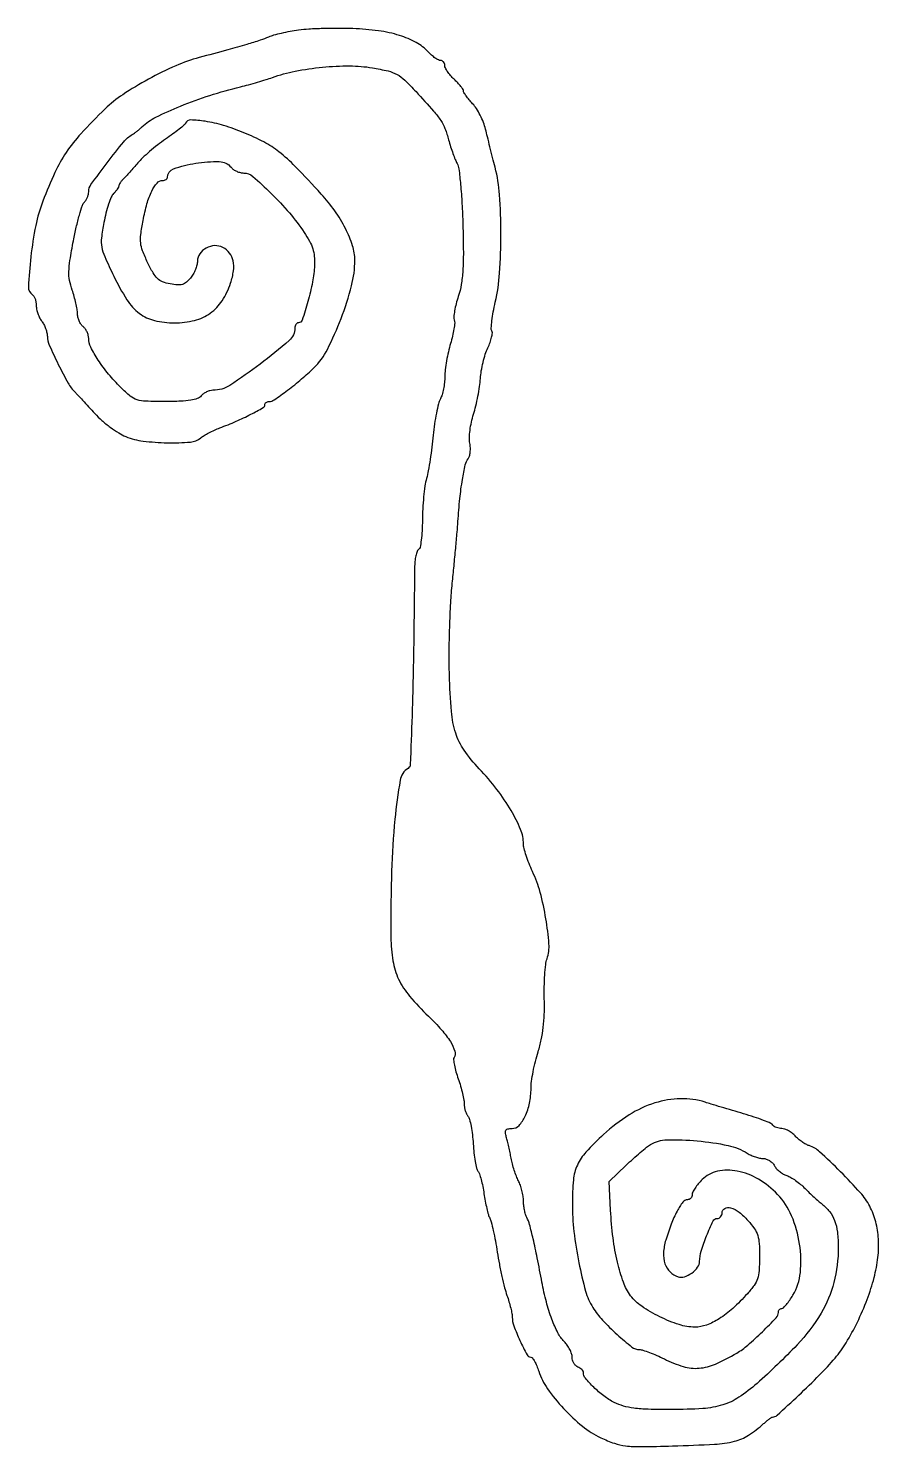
# Model space of a CAD drawing. Extents: x 0 to 227, y 0 to 379.
import ezdxf

# ---------------------------------------------------------------- set-up
doc = ezdxf.new("R2010")
doc.units = 0

msp = doc.modelspace()

# ---------------------------------------------------------------- linework, layer by layer
msp.add_lwpolyline([(72, 378.101778, 0.012263), (69.710937, 377.738175, 0.011335), (67.38125, 377.254465, 0.011406), (65.3269, 376.729466, 0.036666), (64, 376.250649, -0.026051), (61.779296, 375.39565, -0.007249), (58.217017, 374.290073, -0.00523), (53.108658, 372.843396, -0.001681), (45.5, 370.801814, 0.039049), (39.24787, 368.612372, 0.02109), (31.92371, 365.010232, 0.02103), (25.069953, 360.889707, 0.047923), (20.376841, 357.101311, 0.012825), (13.942846, 350.46932, 0.037684), (9.999169, 345.483998, 0.040379), (6.996677, 340.156566, 0.016526), (3.764456, 332.5, 0.041986), (1.868357, 325.967184, 0.02211), (0.56837, 317.611508, 0.013814), (-0.09444, 309.596226, 0.274634), (1, 307.5, -0.123721), (1.384125, 307.104676, -0.047369), (1.70625, 306.402619, -0.043214), (1.926065, 305.538627, -0.040712), (2, 304.632113, 0.052817), (2.106214, 303.629418, 0.031483), (2.431283, 302.472947, 0.031242), (2.905849, 301.348692, 0.046451), (3.468197, 300.44113, -0.043047), (4.032783, 299.543632, -0.030209), (4.514453, 298.45062, -0.030618), (4.850314, 297.33918, -0.054345), (4.968197, 296.390768, 0.101144), (5.481801, 294.057631, 0.010412), (7.891622, 288.926915, 0.012287), (10.523193, 283.927167, 0.066828), (12.353351, 281.481995, -0.00583), (13.027239, 280.779087, -0.000854), (14.374615, 279.33555, -0.000965), (15.961038, 277.623461, -0.000828), (17.624061, 275.815745, 0.026868), (19.506521, 273.972049, 0.020336), (21.754619, 272.151848, 0.020711), (24.011802, 270.612514, 0.044153), (25.894298, 269.65897, 0.063965), (30.546374, 268.456947, 0.027241), (36.974933, 268.00215, 0.023354), (43.132869, 268.190274, 0.157486), (45.921259, 269.335305, -0.041087), (46.765401, 269.93785, -0.014509), (48.06437, 270.66236, -0.01429), (49.544223, 271.379378, -0.016292), (51, 271.97783, 0.013474), (55.314005, 273.722918, 0.01638), (59.250861, 275.596058, 0.009624), (62.530004, 277.370898, 0.270161), (63, 278.177255, -0.133432), (63.085246, 278.491004, -0.100503), (63.324916, 278.758319, -0.087492), (63.683428, 278.938181, -0.072743), (64.106096, 279, 0.15349), (65.462324, 279.42638, 0.008783), (69.048763, 282.023604, 0.01424), (72.815878, 285.025408, 0.018764), (76.062855, 287.983153, 0.081051), (79.680493, 292.916737, 0.026805), (83.332903, 301.153851, 0.027284), (86.128647, 309.905498, 0.063749), (87, 316.711939, 0.078084), (86.393655, 320.570897, 0.039357), (84.513904, 325.138971, 0.036029), (81.654539, 329.897471, 0.032666), (78.054479, 334.363824, 0.006922), (71.097484, 341.719282, 0.03227), (66.769161, 345.630907, 0.046156), (62.739209, 348.260317, 0.025256), (57.386496, 350.75, 0.022953), (51.992133, 352.651882, 0.033434), (47.079651, 353.782532, 0.034795), (43.218348, 354.130266, 0.301908), (41.833333, 353.25, -0.115022), (41.505372, 352.816126, -0.005892), (40.129167, 351.697047, -0.009132), (38.439723, 350.405593, -0.006476), (36.5, 349.016543, 0.013665), (34.407451, 347.47207, 0.011178), (32.254473, 345.711322, 0.011337), (30.346304, 344.001806, 0.028968), (29.06842, 342.656392, -0.003622), (28.040776, 341.458343, -0.003301), (26.963831, 340.237441, -0.003302), (25.986857, 339.158924, -0.01069), (25.31842, 338.461277, 0.022337), (24.813727, 337.909357, 0.026062), (24.387286, 337.341304, 0.026404), (24.082127, 336.831117, 0.122164), (24, 336.5, -0.124791), (23.915361, 336.166155, -0.025448), (23.595492, 335.641475, -0.025351), (23.150111, 335.054455, -0.021416), (22.622953, 334.480096, 0.098712), (22.017464, 333.573059, 0.01746), (21.299422, 331.647372, 0.018304), (20.60951, 329.295899, 0.015574), (20.051041, 326.770508, 0.016423), (19.411914, 322.643694, 0.075816), (19.48549, 320.234831, 0.059076), (20.271727, 317.692169, 0.007531), (22.678088, 312.486061, 0.029729), (26.189292, 306.171424, 0.087384), (29.53481, 302.51654, 0.106505), (33.517265, 300.626929, 0.057768), (38.925377, 300, 0.061557), (44.223323, 300.65473, 0.093191), (48.430489, 302.593201, 0.094376), (51.610451, 305.905642, 0.064596), (53.873913, 310.617954, 0.045604), (54.62882, 313.876858, 0.087979), (54.524671, 316.544501, 0.110469), (53.565605, 318.610705, 0.106596), (51.807275, 320.103143, 0.134848), (49.636623, 320.59611, 0.112651), (47.350806, 319.965664, 0.117087), (45.628749, 318.435126, 0.153975), (45, 316.441804, -0.064129), (44.869562, 315.428995, -0.032816), (44.463674, 314.211428, -0.031968), (43.873153, 312.992995, -0.041385), (43.174209, 311.966811, -0.045885), (42.061459, 310.824668, -0.106548), (41.01426, 310.260128, -0.090289), (39.717181, 310.127301, -0.026858), (37.734561, 310.390018, -0.0462), (35.709347, 310.967511, -0.09782), (34.336888, 311.837818, -0.073766), (33.170947, 313.329683, -0.018111), (31.729372, 316.0994, -0.018136), (30.3858, 319.212727, -0.065631), (29.873739, 321.304573, -0.060187), (29.898952, 323.548438, -0.013642), (30.50203, 327.315409, -0.022079), (31.551791, 331.795127, -0.045409), (32.836713, 335.15681, -0.063125), (34.258495, 337.317802, -0.219104), (35.740547, 338, 0.060391), (36.222174, 338.058385, 0.079101), (36.630036, 338.230415, 0.097178), (36.90313, 338.48522, 0.157863), (37, 338.784392, -0.317509), (38.62903, 341.091102, -0.045688), (44.543674, 342.599566, -0.045299), (50.840658, 343.027581, -0.217171), (54, 341.5, 0.069743), (54.632263, 340.924064, 0.044009), (55.504173, 340.434533, 0.043439), (56.466512, 340.097574, 0.06013), (57.372445, 339.97926, -0.177717), (59.773325, 339.071425, -0.015848), (64.598101, 334.621878, -0.021354), (69.541297, 329.331022, -0.029146), (73.491811, 324.139367, -0.023857), (74.926395, 321.770275, -0.048537), (75.77268, 319.767413, -0.052801), (76.17553, 317.751976, -0.033831), (76.233195, 315.363881, -0.036619), (75.712845, 310.925288, -0.020813), (74.47155, 305.660063, -0.0119), (72.969279, 300.750556, -0.323101), (71.929042, 300, 0.150248), (71.57474, 299.891075, 0.09857), (71.272906, 299.584593, 0.081717), (71.069341, 299.126518, 0.063864), (71, 298.585849, -0.217006), (69.500369, 295.293281, -0.016704), (61.768018, 289.006816, -0.019435), (53.635698, 283.318715, -0.143852), (49.146955, 282, 0.066825), (48.327442, 281.88998, 0.044502), (47.437935, 281.559375, 0.044336), (46.616298, 281.074195, 0.0641), (46, 280.5, -0.134897), (44.976373, 279.784725, -0.046132), (43.20599, 279.333575, -0.030026), (40.553286, 279.074683, -0.009313), (36.544222, 279, -0.007945), (31.23795, 279.08432, -0.067896), (28.89903, 279.479465, -0.096415), (27.0881, 280.457488, -0.023289), (24.546882, 282.75, -0.025319), (21.294209, 286.315085, -0.027798), (18.525583, 290.085352, -0.028482), (16.550157, 293.528584, -0.116502), (16, 295.857683, 0.066963), (15.889991, 296.675417, 0.044508), (15.559375, 297.563428, 0.044325), (15.074191, 298.384035, 0.063967), (14.5, 299, -0.073804), (13.925474, 299.641042, -0.04457), (13.440625, 300.540678, -0.043615), (13.110569, 301.543176, -0.057784), (13, 302.496718, 0.041541), (12.905461, 303.632662, 0.014018), (12.584807, 305.263853, 0.013834), (12.12766, 307.055677, 0.015431), (11.586578, 308.754611, -0.037689), (10.898784, 311.300678, -0.053775), (10.709372, 313.632466, -0.033982), (10.99415, 316.642398, -0.006883), (11.934359, 321.928118, -0.009071), (12.692956, 325.523479, -0.012269), (13.516673, 328.74109, -0.009315), (14.313101, 331.373553, -0.1188), (14.847781, 332.247781, 0.05835), (15.289001, 332.806039, 0.038968), (15.661536, 333.531564, 0.039059), (15.915853, 334.303148, 0.06015), (16, 335.000095, -0.157494), (16.608315, 336.883421, -0.006315), (20.94371, 342.73711, -0.008938), (25.341143, 348.310734, -0.086529), (27.612358, 350.272065, 0.019506), (28.199195, 350.655447, 0.010046), (28.904342, 351.178041, 0.009969), (29.609269, 351.74555, 0.014848), (30.200636, 352.272065, -0.073083), (33.903979, 354.867222, -0.019561), (40.470388, 357.84867, -0.019296), (48.319519, 360.700565, -0.018329), (56.5, 362.993373, 0.006647), (58.670267, 363.547315, 0.004896), (61.059375, 364.216221, 0.004949), (63.306448, 364.893343, 0.011011), (65, 365.463226, -0.038143), (71.088592, 367.15072, -0.024355), (78.359806, 368.215621, -0.024451), (85.626812, 368.563452, -0.041532), (91.688161, 368.052598, -0.016177), (95.861593, 367.208994, -0.067176), (98.255527, 366.291612, -0.066784), (100.327458, 364.769897, -0.015872), (103.321697, 361.695653, -0.003809), (108.012913, 356.483615, -0.032684), (109.934571, 354.007035, -0.057807), (111.051833, 351.856053, -0.025624), (112.0363, 348.807313, 0.011036), (112.558855, 347.011553, 0.009962), (113.177088, 345.177773, 0.010036), (113.796733, 343.556982, 0.030982), (114.30364, 342.5, -0.097627), (114.761997, 341.090888, -0.006693), (115.210037, 336.898315, -0.009353), (115.586374, 331.84722, -0.00688), (115.821516, 326.238946, -0.005383), (115.950449, 318.820377, -0.017363), (115.811818, 313.889944, -0.025714), (115.390571, 310.218906, -0.03763), (114.614965, 307.061675, 0.01616), (114.03717, 305.080698, 0.019745), (113.631099, 303.19403, 0.018614), (113.41484, 301.605292, 0.116643), (113.523696, 300.798846, -0.113131), (113.638597, 299.989952, -0.017883), (113.445261, 298.386066, -0.019063), (113.071082, 296.480028, -0.015636), (112.531044, 294.476116, 0.017718), (111.952144, 292.291851, 0.013107), (111.461854, 289.84086, 0.013283), (111.120661, 287.498649, 0.028821), (111.010824, 285.684259, -0.026635), (110.919795, 284.063184, -0.021817), (110.655303, 282.347765, -0.022352), (110.271722, 280.789122, -0.052753), (109.81574, 279.684259, 0.063584), (109.313403, 278.388437, 0.012403), (108.770642, 275.938501, 0.01299), (108.279906, 273.031519, 0.011701), (107.920962, 270, -0.008053), (107.569641, 266.835262, -0.006978), (107.101508, 263.528125, -0.007037), (106.593462, 260.544248, -0.02033), (106.129079, 258.5, 0.030333), (105.710988, 256.472736, 0.011074), (105.358356, 253.562649, 0.010932), (105.112275, 250.355436, 0.01285), (105.023857, 247.309017, -0.013009), (104.941694, 244.508843, -0.018899), (104.711814, 242.047945, -0.014786), (104.392009, 240.072625, -0.209785), (103.995084, 239.496962, 0.173317), (103.602454, 239.005426, 0.029216), (103.273634, 237.82812, 0.028967), (103.03908, 236.337018, 0.022147), (102.950243, 234.687945, -0.001562), (102.657719, 211.578888, -0.004179), (102.260185, 195.114481, -0.001145), (101.809318, 182.159357, -0.247599), (101.208653, 181.116362, 0.213463), (99.096536, 177.943596, 0.016389), (97.694095, 167.535993, 0.018351), (96.797786, 153.65283, 0.009096), (96.628634, 136, 0.038554), (97.166585, 129.7367, 0.07029), (98.695587, 124.847545, 0.064133), (101.629377, 120.285871, 0.027281), (106.612301, 114.981656, -0.020179), (110.146381, 111.325141, -0.04328), (112.491836, 108.184895, -0.060379), (113.667256, 105.651423, -0.220304), (113.460634, 103.936305, 0.171338), (113.330726, 103.339113, 0.017895), (113.564024, 101.902349, 0.020554), (113.985821, 100.162622, 0.015062), (114.590098, 98.270221, -0.013043), (115.227795, 96.300629, -0.013594), (115.752426, 94.32729, -0.013378), (116.113057, 92.600702, -0.056334), (116.183406, 91.546086, 0.048877), (116.227006, 90.704074, 0.035723), (116.432233, 89.789875, 0.03639), (116.755665, 88.943444, 0.063832), (117.156618, 88.311286, -0.109453), (117.591146, 87.465696, -0.016727), (118.012975, 85.607235, -0.018029), (118.363583, 83.343957, -0.014758), (118.579094, 80.904698, 0.012552), (118.782912, 78.475653, 0.015862), (119.098668, 76.243693, 0.013968), (119.470309, 74.412152, 0.111168), (119.843119, 73.639498, -0.087788), (120.236142, 72.91293, -0.014865), (120.69039, 71.396241, -0.015843), (121.119205, 69.561408, -0.013508), (121.457169, 67.603026, 0.010825), (121.789997, 65.610686, 0.011483), (122.203145, 63.673649, 0.011146), (122.633626, 62.024918, 0.050526), (123.000404, 61.103026, -0.058443), (123.38829, 60.081406, -0.007289), (123.933761, 57.767764, -0.008507), (124.496853, 54.989145, -0.006955), (125.006952, 52, 0.008781), (125.559342, 48.832828, 0.00752), (126.24945, 45.518304, 0.007593), (126.967619, 42.525353, 0.021414), (127.589862, 40.466567, -0.012213), (128.129655, 38.792423, -0.012294), (128.585772, 37.097597, -0.012183), (128.910514, 35.602933, -0.04743), (129, 34.661703, 0.090115), (129.426968, 32.311926, 0.018747), (131.055018, 28.428549, 0.012218), (132.943107, 24.607132, 0.278767), (133.947441, 24, -0.239148), (134.366277, 23.787521, -0.029404), (134.939984, 22.898437, -0.029608), (135.532952, 21.686594, -0.020265), (136.066054, 20.25, 0.074274), (138.40046, 15.574662, 0.03467), (142.672273, 10.299396, 0.034541), (147.745627, 5.55643, 0.060279), (152.609335, 2.491602, 0.027072), (156.248882, 1.005128, 0.05496), (159.25976, 0.319797, 0.031654), (163.261895, 0.116685, 0.004131), (171.798282, 0.294634, 0.00631), (182.9989, 0.762256, 0.046596), (188.282578, 1.547135, 0.082285), (192.012889, 3.145402, 0.042016), (196.071676, 6.25, -0.009953), (196.840578, 6.920378, -0.013927), (197.555475, 7.485937, -0.010216), (198.166375, 7.922997, -0.151284), (198.415049, 8, 0.187845), (199.691522, 8.497099, 0.003055), (205.425208, 13.82611, 0.0087), (210.974072, 19.231944, 0.017369), (215.134183, 23.730588, 0.042706), (218.089366, 27.815989, 0.022428), (221.075411, 33.333987, 0.021891), (223.694084, 39.402173, 0.027751), (225.545541, 45.219352, 0.033528), (226.557086, 50.606232, 0.04509), (226.698311, 55.565756, 0.049132), (225.965361, 60.112322, 0.054376), (224.369745, 64.267234, 0.064137), (221.881173, 67.878295, 0.013367), (216.578946, 73.476651, 0.010922), (211.001236, 78.820447, 0.109133), (208.220925, 80.429881, -0.049898), (207.342951, 80.808394, -0.024866), (206.313789, 81.448589, -0.024405), (205.304292, 82.224007, -0.03287), (204.476896, 83.025529, 0.044056), (203.66128, 83.781066, 0.038585), (202.690282, 84.419999, 0.040524), (201.716625, 84.859319, 0.085924), (200.904029, 85, -0.046858), (200.178686, 85.068126, -0.046308), (199.475707, 85.270151, -0.050253), (198.895526, 85.566921, -0.111455), (198.54965, 85.919665, 0.154337), (198.026019, 86.37062, 0.008723), (196.021293, 87.188263, 0.012712), (193.555883, 88.072578, 0.008932), (190.740633, 88.946854, -0.000891), (187.743302, 89.825081, -0.00087), (184.72483, 90.721057, -0.000856), (182.076691, 91.517062, -0.003266), (180.429002, 92.027189, 0.082264), (173.902842, 92.964276, 0.071574), (167.083217, 91.832581, 0.063606), (160.171556, 88.625922, 0.045354), (153.38209, 83.442223, 0.021196), (148.66873, 78.731579, 0.079708), (146.370966, 75.256541, 0.082937), (145.322404, 71.309308, 0.024104), (145.032263, 65, 0.028354), (145.473506, 57.522037, 0.01984), (146.779693, 49.179276, 0.01894), (148.570619, 41.627613, 0.073167), (150.515601, 37.234597, 0.046168), (153.086586, 33.888524, 0.021806), (156.962213, 30.056259, 0.016299), (160.925887, 26.693424, 0.169336), (162.914657, 26, -0.075642), (163.884052, 25.852502, -0.014067), (165.59314, 25.266854, -0.014788), (167.569024, 24.459657, -0.013023), (169.580522, 23.504185, 0.044913), (174.635618, 21.486694, 0.093016), (178.847449, 21.045091, 0.083436), (183.224634, 22.151201, 0.030907), (188.894261, 25.072642, 0.043871), (191.843567, 27.201757, 0.015062), (195.725577, 30.768391, 0.008572), (199.442917, 34.522713, 0.193177), (200, 35.910804, -0.081327), (200.068117, 36.326817, -0.091919), (200.264735, 36.680049, -0.100699), (200.557491, 36.916226, -0.120101), (200.901224, 37, 0.197655), (201.366259, 37.191307, 0.022405), (202.154229, 38.044916, 0.024395), (203.031631, 39.194657, 0.017508), (203.901224, 40.55716, 0.108736), (205.86417, 46.552248, 0.063078), (205.664874, 54.161773, 0.061819), (203.538505, 61.679299, 0.090362), (199.781298, 67.421917, 0.069258), (194.691052, 71.478754, 0.085552), (189.030606, 73.6347, 0.101121), (183.735718, 73.590592, 0.144879), (179.636364, 71.363636, 0.023647), (178.627215, 70.254238, 0.027029), (177.774432, 69.101136, 0.027685), (177.167053, 68.058259, 0.118557), (177, 67.363636, -0.0922), (176.903185, 66.843074, -0.096073), (176.626175, 66.400568, -0.099378), (176.212951, 66.104432, -0.106325), (175.727404, 66, 0.240445), (174.524395, 65.385987, 0.033676), (172.99575, 62.945632, 0.031204), (171.415736, 59.499515, 0.018732), (169.956421, 55.23969, 0.05955), (169.360508, 51.842103, 0.094482), (169.753203, 48.923319, 0.114473), (171.093661, 46.737444, 0.121953), (173.231775, 45.426437, 0.159345), (174.914846, 45.441084, 0.073827), (176.884706, 46.446972, 0.074151), (178.467955, 47.974663, 0.165287), (179, 49.540153, -0.074688), (179.417215, 52.317646, -0.021857), (180.868752, 56.396381, -0.014248), (182.59947, 60.334148, -0.289775), (183.651907, 61, 0.110489), (184.166196, 61.115051, 0.099959), (184.603998, 61.440625, 0.094885), (184.897646, 61.92729, 0.088657), (185, 62.5, -0.274516), (185.700721, 63.680106, -0.19908), (187.256369, 63.845799, -0.093162), (189.544055, 62.675952, -0.04798), (191.896408, 60.465204, -0.028856), (193.604282, 58.277472, -0.074827), (194.482378, 56.486111, -0.062085), (194.881032, 54.324514, -0.015364), (194.980816, 50.715204, -0.01543), (194.857388, 47.080417, -0.063935), (194.438, 44.928733, -0.075983), (193.525539, 43.140715, -0.027469), (191.730816, 40.914376, -0.02485), (187.840454, 37.005962, -0.043169), (184.203246, 34.230956, -0.053367), (180.815236, 32.557349, -0.088275), (177.682945, 32, -0.07935), (173.520329, 32.664795, -0.034923), (168.339703, 34.773485, -0.034861), (163.532418, 37.564824, -0.084669), (160.58202, 40.395531, -0.072394), (158.656136, 43.983454, -0.029575), (157.075485, 49.300515, -0.025986), (155.903881, 55.817912, -0.018605), (155.24776, 63.195503), (154.851128, 70.891005), (159.368265, 75.195503, -0.007242), (161.247571, 76.93511, -0.007452), (163.158839, 78.602741, -0.00725), (164.857455, 79.999031, -0.031159), (165.929133, 80.75, -0.133898), (170.264144, 82.009289, -0.026847), (178.377934, 81.707465, -0.028712), (186.570748, 80.483733, -0.08979), (191.714817, 78.400573, 0.034676), (192.709309, 77.864292, 0.026109), (193.866531, 77.411418, 0.026657), (195.004788, 77.099438, 0.053605), (195.929633, 77, -0.084387), (196.771338, 76.856923, -0.057645), (197.645906, 76.432394, -0.05651), (198.419632, 75.806746, -0.071754), (198.963755, 75.067725, 0.062308), (199.52378, 74.276354, 0.038629), (200.355353, 73.496567, 0.038275), (201.311282, 72.843228, 0.055144), (202.248939, 72.432511, -0.05497), (203.295264, 71.974625, -0.022454), (204.606147, 71.139495, -0.021891), (205.947059, 70.107568, -0.026097), (207.112412, 69.017861, 0.008565), (208.250873, 67.875936, 0.006901), (209.511907, 66.686984, 0.006983), (210.707255, 65.621072, 0.017727), (211.612412, 64.890896, -0.06858), (213.641883, 62.882024, -0.073517), (214.995602, 60.443528, -0.060645), (215.753206, 57.332526, -0.029912), (215.989176, 53.263569, -0.061578), (214.8171, 43.926728, -0.072834), (211.41021, 35.715535, -0.055883), (204.993494, 27.280954, -0.021169), (194.315582, 17, -0.034808), (189.46072, 13.274406, -0.072166), (185.149772, 11.240311, -0.05807), (179.858135, 10.273148, -0.016193), (171.426235, 10, -0.006603), (165.297041, 10.080946, -0.024496), (161.444579, 10.371948, -0.038228), (158.648849, 10.940982, -0.049181), (156.210162, 11.902314, -0.043036), (153.457962, 13.627036, -0.031638), (150.724354, 15.972249, -0.028799), (148.552675, 18.346403, -0.172508), (148, 19.900617, 0.139637), (147.891487, 20.281594, 0.060977), (147.559375, 20.695018, 0.053645), (147.073805, 21.075811, 0.047898), (146.5, 21.361626, -0.104363), (145.926359, 21.732868, -0.06668), (145.440625, 22.364866, -0.06271), (145.111994, 23.149006, -0.068006), (145, 23.968615, 0.081006), (144.848077, 24.900186, 0.03769), (144.371374, 26.031906, 0.03606), (143.678947, 27.171239, 0.041828), (142.859998, 28.140002, -0.078125), (141.184935, 30.43998, -0.028859), (139.560237, 34.119265, -0.025545), (138.098851, 38.728202, -0.01836), (136.924111, 44, 0.003877), (135.673333, 50.49351, 0.007911), (134.571613, 55.566227, 0.008334), (133.612858, 59.378961, 0.053162), (132.894027, 61.236431, -0.047761), (132.550159, 62.097316, -0.021787), (132.260811, 63.274584, -0.021341), (132.061662, 64.551116, -0.027471), (131.993839, 65.736431, 0.038335), (131.895596, 66.979615, 0.022746), (131.598673, 68.437072, 0.022681), (131.167553, 69.872268, 0.035971), (130.657243, 71.049345, -0.027521), (130.102302, 72.272368, -0.013992), (129.534182, 73.86345, -0.013857), (129.038267, 75.542054, -0.020131), (128.702324, 77.049345, 0.005898), (128.415281, 78.535196, 0.004562), (128.068714, 80.147308, 0.004614), (127.717502, 81.646579, 0.011044), (127.422289, 82.75, -0.035139), (127.166393, 83.931682, -0.185776), (127.311166, 84.566109, -0.204285), (127.831954, 84.904384, -0.043284), (128.934395, 85, 0.20876), (130.803418, 85.815912, 0.076419), (132.455467, 88.256603, 0.061367), (133.613488, 91.752012, 0.04852), (134.012901, 95.717881, -0.033944), (134.146062, 97.583024, -0.012981), (134.574005, 100.151503, -0.012785), (135.184519, 102.92557, -0.01533), (135.904925, 105.5, 0.023693), (136.739127, 108.685358, 0.022763), (137.281457, 111.978091, 0.021123), (137.550102, 115.530371, 0.01529), (137.560681, 119.5, -0.011623), (137.545413, 122.770113, -0.01225), (137.683779, 125.980495, -0.011952), (137.936679, 128.73751, -0.052729), (138.2934, 130.327215, 0.100445), (138.792467, 134.270887, 0.022886), (137.981732, 140.988642, 0.024642), (136.442859, 148.030722, 0.043868), (134.397951, 153.596491, -0.01528), (133.480048, 155.712913, -0.015815), (132.704398, 157.857525, -0.015715), (132.151535, 159.75173, -0.063223), (132, 160.945362, 0.098828), (131.230114, 164.802386, 0.034479), (128.689866, 169.891567, 0.031215), (124.91233, 175.481211, 0.025094), (120.198514, 181, -0.037186), (116.147021, 185.982221, -0.07519), (113.914859, 190.506911, -0.056537), (112.771877, 196.286402, -0.013794), (112.23995, 206, -0.008685), (112.181722, 211.970854, -0.005903), (112.313715, 218.765625, -0.005949), (112.596707, 225.323203, -0.011872), (113.005322, 230.5, 0.001532), (113.465768, 235.114783, 0.00139), (113.913524, 239.884375, 0.001391), (114.290466, 244.15469, 0.004471), (114.508037, 247, -0.008766), (115.027729, 253.106047, -0.015028), (115.702792, 258.171375, -0.014389), (116.461884, 262.090506, -0.11313), (117.255297, 263.752481, 0.102614), (117.597485, 264.432532, 0.039749), (117.789546, 265.474839, 0.037248), (117.823474, 266.673198, 0.037828), (117.678595, 267.857023, -0.059238), (117.565185, 269.288567, -0.021873), (117.733334, 271.309332, -0.021317), (118.111579, 273.520996, -0.02402), (118.665943, 275.604542, 0.017836), (119.283652, 277.815782, 0.011407), (119.850049, 280.422924, 0.011462), (120.288685, 283.006297, 0.02092), (120.509448, 285.133072, -0.026097), (120.741904, 287.167282, -0.017694), (121.208425, 289.452884, -0.01786), (121.817905, 291.634308, -0.033738), (122.487683, 293.332801, 0.023338), (123.09013, 294.772154, 0.029961), (123.50027, 296.147421, 0.030684), (123.696088, 297.297993, 0.16672), (123.558101, 297.905991, -0.157099), (123.384478, 298.60961, -0.012311), (123.568784, 300.557306, -0.015816), (123.926499, 302.914632, -0.011415), (124.468015, 305.518315, 0.040178), (125.621362, 313.276922, 0.017059), (125.97001, 323.791684, 0.0169), (125.608034, 334.199398, 0.045528), (124.433185, 341.5, -0.000719), (123.771105, 344.102548, -0.000543), (123.050957, 346.963563, -0.000549), (122.380154, 349.653335, -0.001271), (121.884066, 351.673833, 0.033953), (121.318275, 353.464113, 0.02383), (120.452891, 355.393486, 0.024146), (119.441881, 357.169268, 0.045422), (118.43526, 358.475355, -0.013594), (117.502622, 359.538234, -0.017938), (116.715358, 360.558571, -0.015488), (116.126153, 361.437956, -0.140755), (116, 361.877208, 0.151981), (115.86692, 362.304913, 0.017946), (115.265625, 363.113871, 0.020148), (114.457419, 364.043996, 0.015236), (113.5, 365, -0.025743), (112.543101, 365.996488, -0.029061), (111.734375, 367.048139, -0.030188), (111.161294, 368.010516, -0.119751), (111, 368.674314, 0.084307), (110.914026, 369.180577, 0.093211), (110.666497, 369.61058, 0.100482), (110.29773, 369.898143, 0.116018), (109.864671, 370, -0.124926), (109.290384, 370.145762, -0.02903), (108.437496, 370.674762, -0.028192), (107.498841, 371.417785, -0.024362), (106.600497, 372.297061, 0.08095), (103.373352, 374.811186, 0.050142), (98.937409, 376.687141, 0.04128), (93.319134, 377.928029, 0.024691), (86.5, 378.512431, 0.008881), (82.651228, 378.583094, 0.007228), (78.528125, 378.525951, 0.007313), (74.731304, 378.362819, 0.018862)], format="xyb", close=True)

doc.saveas('drawing.dxf')
